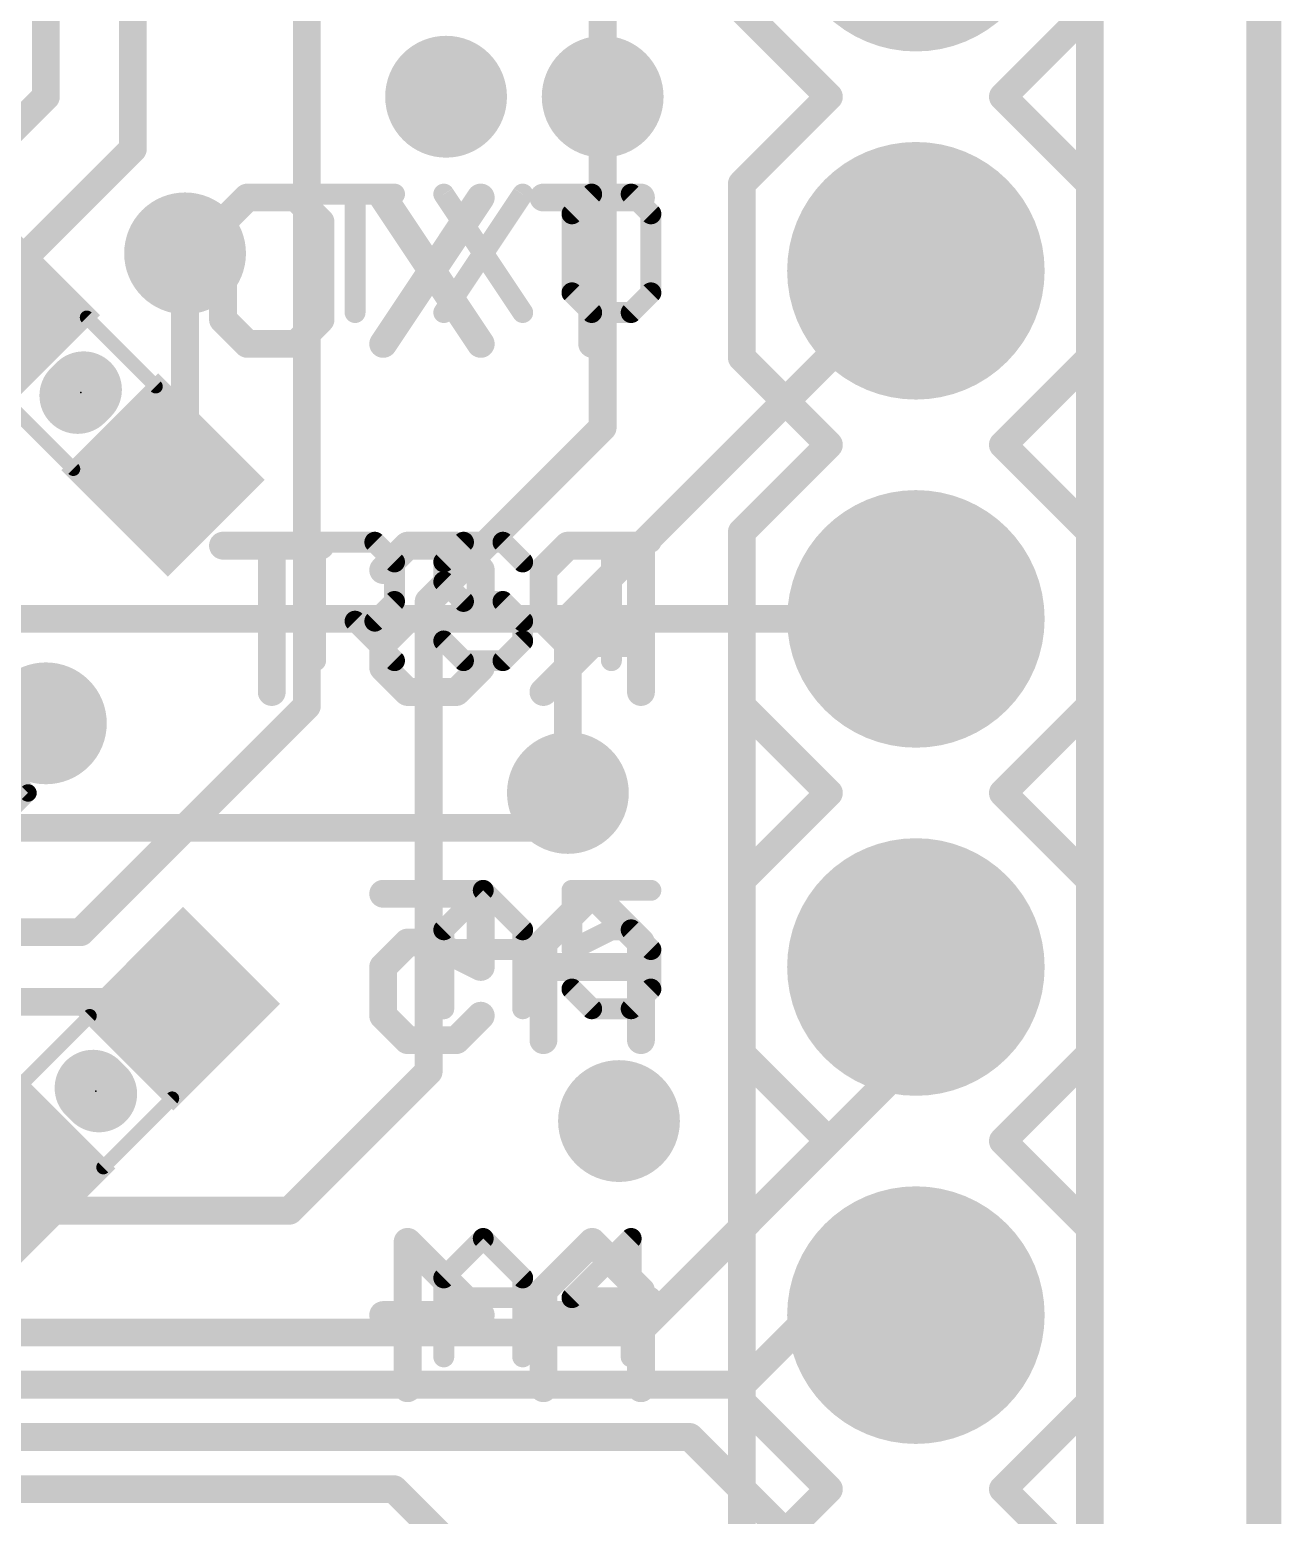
# Model space of a CAD drawing. Extents: x -20 to 87, y -16 to 68.
# Drawn here: x 17.66 to 26.8, y 15.05 to 25.89 of the extents above; entities that cross this region are included whole.
import ezdxf

# ---------------------------------------------------------------- set-up
doc = ezdxf.new("R2010")
doc.units = 0
for name, color, linetype in [('1', 12, 'CONTINUOUS'), ('16', 132, 'CONTINUOUS'), ('17', 110, 'CONTINUOUS'), ('18', 110, 'CONTINUOUS'), ('20', 53, 'CONTINUOUS'), ('21', 41, 'CONTINUOUS'), ('22', 40, 'CONTINUOUS'), ('23', 53, 'CONTINUOUS'), ('51', 53, 'CONTINUOUS')]:
    doc.layers.add(name, color=color, linetype=linetype)

# ---------------------------------------------------------------- blocks, each defined once
blk = doc.blocks.new('RECT')
blk.add_solid([(-0.5, -0.5), (0.5, -0.5), (-0.5, 0.5), (0.5, 0.5)])
blk = doc.blocks.new('ROUNDP')
at = {"const_width": 0.5}
blk.add_lwpolyline([(0, -0.25, 1), (0, 0.25, 1), (0, -0.25)], format="xyb", dxfattribs=at)
blk = doc.blocks.new('ROUNDV')
at = {"const_width": 0.5}
blk.add_lwpolyline([(0, -0.25, 1), (0, 0.25, 1), (0, -0.25)], format="xyb", dxfattribs=at)

msp = doc.modelspace()

# ---------------------------------------------------------------- linework, layer by layer
at = {"layer": '1'}
for points, const_width in [([(26.67, 64.77), (26.67, 0)], 0.254), ([(18.415, 34.036), (18.415, 25.019)], 0.2032), ([(17.78, 25.4), (17.78, 33.401)], 0.2032), ([(19.685, 20.955), (19.685, 29.21)], 0.2032), ([(17.78, 25.4), (16.383, 24.003)], 0.2032), ([(21.844, 25.4), (21.844, 22.987)], 0.2032), ([(18.415, 25.019), (17.492, 24.096)], 0.2032), ([(18.796, 24.257), (18.796, 22.8009)], 0.2032), ([(21.59, 21.59), (24.13, 24.13)], 0.2032), ([(21.844, 22.987), (20.574, 21.717)], 0.2032), ([(18.796, 22.8009), (18.635, 22.64)], 0.2032), ([(18.669, 22.6739), (18.635, 22.64)], 0.2032), ([(20.574, 21.717), (20.574, 18.288)], 0.2032), ([(21.59, 20.32), (21.59, 21.59)], 0.2032), ([(18.034, 19.304), (19.685, 20.955)], 0.2032), ([(17.145, 19.304), (18.034, 19.304)], 0.2032), ([(24.13, 19.05), (24.13, 18.415)], 0.2032), ([(17.018, 18.796), (18.6961, 18.796)], 0.2032), ([(18.6961, 18.796), (18.746, 18.746)], 0.2032), ([(18.8, 18.8), (18.746, 18.746)], 0.2032), ([(24.13, 18.415), (22.098, 16.383)], 0.2032), ([(20.574, 18.288), (19.558, 17.272)], 0.2032), ([(17.8159, 17.272), (17.544, 17.544)], 0.2032), ([(19.558, 17.272), (17.8159, 17.272)], 0.2032), ([(23.368, 16.51), (22.86, 16.002)], 0.2032), ([(24.13, 16.51), (23.368, 16.51)], 0.2032), ([(22.098, 16.383), (17.272, 16.383)], 0.2032), ([(22.86, 16.002), (17.018, 16.002)], 0.2032), ([(16.764, 15.621), (22.479, 15.621)], 0.2032), ([(22.479, 15.621), (24.13, 13.97)], 0.2032), ([(16.51, 15.24), (20.32, 15.24)], 0.2032), ([(20.32, 15.24), (24.13, 11.43)], 0.2032)]:
    msp.add_lwpolyline(points, dxfattribs=dict(at, const_width=const_width))
at = {"layer": '1', "const_width": 0.1016}
for points in [[(17.8159, 25.3641, 1), (17.7441, 25.4359)], [(21.8948, 25.4, 1), (21.7932, 25.4)], [(17.7292, 25.4, 1), (17.8308, 25.4)], [(18.3642, 25.019, 1), (18.4658, 25.019)], [(18.4509, 24.9831, 1), (18.3791, 25.0549)], [(18.8468, 24.257, 1), (18.7452, 24.257)], [(24.1659, 24.0941, 1), (24.0941, 24.1659)], [(21.8799, 22.9511, 1), (21.8081, 23.0229)], [(21.7932, 22.987, 1), (21.8948, 22.987)], [(18.8319, 22.765, 1), (18.7601, 22.8368)], [(18.7049, 22.638, 1), (18.6331, 22.7098)], [(18.7452, 22.8009, 1), (18.8468, 22.8009)], [(18.5991, 22.6759, 1), (18.671, 22.604)], [(18.5991, 22.6759, 1), (18.671, 22.604)], [(20.6248, 21.717, 1), (20.5232, 21.717)], [(20.5381, 21.7529, 1), (20.6099, 21.6811)], [(21.6408, 21.59, 1), (21.5392, 21.59)], [(21.5541, 21.6259, 1), (21.6259, 21.5541)], [(19.7209, 20.9191, 1), (19.6491, 20.9909)], [(19.6342, 20.955, 1), (19.7358, 20.955)], [(21.5392, 20.32, 1), (21.6408, 20.32)], [(18.034, 19.2532, 1), (18.034, 19.3548)], [(17.9981, 19.3399, 1), (18.0699, 19.2681)], [(24.1808, 19.05, 1), (24.0792, 19.05)], [(18.732, 18.8319, 1), (18.6602, 18.7601)], [(18.6961, 18.7452, 1), (18.6961, 18.8468)], [(18.8359, 18.7641, 1), (18.7641, 18.8359)], [(18.7101, 18.782, 1), (18.782, 18.7101)], [(18.7101, 18.7101, 1), (18.782, 18.782)], [(24.0792, 18.415, 1), (24.1808, 18.415)], [(24.1659, 18.3791, 1), (24.0941, 18.4509)], [(20.5232, 18.288, 1), (20.6248, 18.288)], [(20.6099, 18.2521, 1), (20.5381, 18.3239)], [(17.8159, 17.3228, 1), (17.8159, 17.2212)], [(17.78, 17.2361, 1), (17.8518, 17.3079)], [(19.5221, 17.3079, 1), (19.5939, 17.2361)], [(19.558, 17.2212, 1), (19.558, 17.3228)], [(23.368, 16.5608, 1), (23.368, 16.4592)], [(23.4039, 16.4741, 1), (23.3321, 16.5459)], [(24.13, 16.4592, 1), (24.13, 16.5608)], [(22.098, 16.3322, 1), (22.098, 16.4338)], [(22.0621, 16.4189, 1), (22.1339, 16.3471)], [(22.8241, 16.0379, 1), (22.8959, 15.9661)], [(22.86, 15.9512, 1), (22.86, 16.0528)], [(22.5149, 15.6569, 1), (22.4431, 15.5851)], [(22.479, 15.5702, 1), (22.479, 15.6718)], [(20.3559, 15.2759, 1), (20.2841, 15.2041)], [(20.32, 15.1892, 1), (20.32, 15.2908)]]:
    msp.add_lwpolyline(points, format="xyb", dxfattribs=at)
at = {"layer": '16'}
for points, const_width in [([(26.67, 64.77), (26.67, 0)], 0.254), ([(21.844, 30.48), (21.844, 25.4)], 0.2032), ([(22.86, 21.59), (16.51, 21.59)], 0.2032), ([(22.86, 21.59), (24.13, 21.59)], 0.2032), ([(22.86, 11.43), (22.86, 21.59)], 0.2032), ([(21.336, 20.066), (21.59, 20.32)], 0.2032), ([(14.732, 20.066), (21.336, 20.066)], 0.2032)]:
    msp.add_lwpolyline(points, dxfattribs=dict(at, const_width=const_width))
at = {"layer": '16', "const_width": 0.1016}
for points in [[(21.7932, 25.4, 1), (21.8948, 25.4)], [(22.86, 21.6408, 1), (22.86, 21.5392)], [(22.9108, 21.59, 1), (22.8092, 21.59)], [(22.86, 21.5392, 1), (22.86, 21.6408)], [(24.13, 21.5392, 1), (24.13, 21.6408)], [(21.6259, 20.2841, 1), (21.5541, 20.3559)], [(21.336, 20.0152, 1), (21.336, 20.1168)], [(21.3001, 20.1019, 1), (21.3719, 20.0301)]]:
    msp.add_lwpolyline(points, format="xyb", dxfattribs=at)
at = {"layer": '20', "const_width": 0.2032}
msp.add_lwpolyline([(25.4, 43.18), (25.4, 0)], dxfattribs=at)
at = {"layer": '21'}
for points, const_width in [([(23.495, 25.4), (22.86, 26.035)], 0.2032), ([(25.4, 26.035), (24.765, 25.4)], 0.2032), ([(22.86, 24.765), (23.495, 25.4)], 0.2032), ([(24.765, 25.4), (25.4, 24.765)], 0.2032), ([(22.86, 23.495), (22.86, 24.765)], 0.2032), ([(25.4, 24.765), (25.4, 23.495)], 0.2032), ([(19.7486, 24.6895), (20.3249, 24.6895)], 0.1524), ([(20.0368, 23.8252), (20.0368, 24.6895)], 0.1524), ([(20.6842, 24.6895), (21.2604, 23.8252)], 0.1524), ([(21.2604, 24.6895), (20.6842, 23.8252)], 0.1524), ([(21.7637, 24.6895), (21.6197, 24.5455)], 0.1524), ([(22.0519, 24.6895), (21.7637, 24.6895)], 0.1524), ([(22.1959, 24.5455), (22.0519, 24.6895)], 0.1524), ([(21.6197, 24.5455), (21.6197, 23.9693)], 0.1524), ([(22.1959, 23.9693), (22.1959, 24.5455)], 0.1524), ([(21.6197, 23.9693), (21.7637, 23.8252)], 0.1524), ([(22.0519, 23.8252), (22.1959, 23.9693)], 0.1524), ([(21.7637, 23.8252), (22.0519, 23.8252)], 0.1524), ([(18.0124, 23.2194), (18.0556, 23.2626)], 0.5588), ([(23.495, 22.86), (22.86, 23.495)], 0.2032), ([(25.4, 23.495), (24.765, 22.86)], 0.2032), ([(22.86, 22.225), (23.495, 22.86)], 0.2032), ([(24.765, 22.86), (25.4, 22.225)], 0.2032), ([(19.7486, 21.2852), (19.7486, 22.1495)], 0.1524), ([(19.7486, 22.1495), (20.1808, 22.1495)], 0.1524), ([(20.1808, 22.1495), (20.3249, 22.0055)], 0.1524), ([(20.8282, 22.1495), (20.6842, 22.0055)], 0.1524), ([(21.1163, 22.1495), (20.8282, 22.1495)], 0.1524), ([(21.2604, 22.0055), (21.1163, 22.1495)], 0.1524), ([(21.6197, 22.1495), (22.1959, 22.1495)], 0.1524), ([(21.9078, 21.2852), (21.9078, 22.1495)], 0.1524), ([(22.86, 20.955), (22.86, 22.225)], 0.2032), ([(25.4, 22.225), (25.4, 20.955)], 0.2032), ([(20.3249, 22.0055), (20.3249, 21.7174)], 0.1524), ([(20.6842, 22.0055), (20.6842, 21.8614)], 0.1524), ([(20.6842, 21.8614), (20.8282, 21.7174)], 0.1524), ([(20.3249, 21.7174), (20.1808, 21.5733)], 0.1524), ([(20.8282, 21.7174), (21.1163, 21.7174)], 0.1524), ([(21.1163, 21.7174), (21.2604, 21.5733)], 0.1524), ([(20.1808, 21.5733), (19.7486, 21.5733)], 0.1524), ([(20.0368, 21.5733), (20.3249, 21.2852)], 0.1524), ([(21.2604, 21.5733), (21.2604, 21.4293)], 0.1524), ([(20.8282, 21.2852), (20.6842, 21.4293)], 0.1524), ([(21.2604, 21.4293), (21.1163, 21.2852)], 0.1524), ([(21.1163, 21.2852), (20.8282, 21.2852)], 0.1524), ([(23.495, 20.32), (22.86, 20.955)], 0.2032), ([(25.4, 20.955), (24.765, 20.32)], 0.2032), ([(23.495, 20.32), (22.86, 19.685)], 0.2032), ([(25.4, 19.685), (24.765, 20.32)], 0.2032), ([(22.86, 18.415), (22.86, 19.685)], 0.2032), ([(25.4, 19.685), (25.4, 18.415)], 0.2032), ([(20.6842, 19.3214), (20.9723, 19.6095)], 0.1524), ([(20.9723, 19.6095), (21.2604, 19.3214)], 0.1524), ([(22.1959, 19.6095), (21.6197, 19.6095)], 0.1524), ([(21.6197, 19.6095), (21.6197, 19.1774)], 0.1524), ([(20.6842, 18.7452), (20.6842, 19.3214)], 0.1524), ([(21.2604, 19.3214), (21.2604, 18.7452)], 0.1524), ([(21.6197, 19.1774), (21.9078, 19.3214)], 0.1524), ([(21.9078, 19.3214), (22.0519, 19.3214)], 0.1524), ([(22.0519, 19.3214), (22.1959, 19.1774)], 0.1524), ([(20.6842, 19.1774), (21.2604, 19.1774)], 0.1524), ([(22.1959, 19.1774), (22.1959, 18.8893)], 0.1524), ([(21.7637, 18.7452), (21.6197, 18.8893)], 0.1524), ([(22.1959, 18.8893), (22.0519, 18.7452)], 0.1524), ([(22.0519, 18.7452), (21.7637, 18.7452)], 0.1524), ([(18.1666, 18.1234), (18.1234, 18.1666)], 0.5588), ([(23.495, 17.78), (22.86, 18.415)], 0.2032), ([(25.4, 18.415), (24.765, 17.78)], 0.2032), ([(23.495, 17.78), (22.86, 17.145)], 0.2032), ([(25.4, 17.145), (24.765, 17.78)], 0.2032), ([(22.86, 15.875), (22.86, 17.145)], 0.2032), ([(25.4, 17.145), (25.4, 15.875)], 0.2032), ([(20.6842, 16.7814), (20.9723, 17.0695)], 0.1524), ([(20.9723, 17.0695), (21.2604, 16.7814)], 0.1524), ([(22.0519, 17.0695), (21.6197, 16.6374)], 0.1524), ([(22.0519, 16.2052), (22.0519, 17.0695)], 0.1524), ([(20.6842, 16.2052), (20.6842, 16.7814)], 0.1524), ([(21.2604, 16.7814), (21.2604, 16.2052)], 0.1524), ([(20.6842, 16.6374), (21.2604, 16.6374)], 0.1524), ([(21.6197, 16.6374), (22.1959, 16.6374)], 0.1524), ([(23.495, 15.24), (22.86, 15.875)], 0.2032), ([(25.4, 15.875), (24.765, 15.24)], 0.2032), ([(22.86, 14.605), (23.495, 15.24)], 0.2032), ([(24.765, 15.24), (25.4, 14.605)], 0.2032)]:
    msp.add_lwpolyline(points, dxfattribs=dict(at, const_width=const_width))
for points, const_width in [([(23.5309, 25.3641, 1), (23.4591, 25.4359)], 0.1016), ([(23.4591, 25.3641, 1), (23.5309, 25.4359)], 0.1016), ([(24.8009, 25.4359, 1), (24.7291, 25.3641)], 0.1016), ([(24.7291, 25.4359, 1), (24.8009, 25.3641)], 0.1016), ([(22.9108, 24.765, 1), (22.8092, 24.765)], 0.1016), ([(22.8241, 24.8009, 1), (22.8959, 24.7291)], 0.1016), ([(25.4508, 24.765, 1), (25.3492, 24.765)], 0.1016), ([(25.3641, 24.7291, 1), (25.4359, 24.8009)], 0.1016), ([(19.7486, 24.7276, 1), (19.7486, 24.6514)], 0.0762), ([(20.0749, 24.6895, 1), (19.9987, 24.6895)], 0.0762), ([(20.3249, 24.6514, 1), (20.3249, 24.7276)], 0.0762), ([(20.7159, 24.7107, 1), (20.6525, 24.6684)], 0.0762), ([(21.2921, 24.6684, 1), (21.2287, 24.7107)], 0.0762), ([(21.7637, 24.7276, 1), (21.7637, 24.6514)], 0.0762), ([(21.7907, 24.6626, 1), (21.7368, 24.7165)], 0.0762), ([(22.0788, 24.7165, 1), (22.0249, 24.6626)], 0.0762), ([(22.0519, 24.6514, 1), (22.0519, 24.7276)], 0.0762), ([(21.5927, 24.5724, 1), (21.6466, 24.5185)], 0.0762), ([(21.6578, 24.5455, 1), (21.5816, 24.5455)], 0.0762), ([(22.234, 24.5455, 1), (22.1578, 24.5455)], 0.0762), ([(22.169, 24.5185, 1), (22.2228, 24.5724)], 0.0762), ([(21.6466, 23.9962, 1), (21.5927, 23.9423)], 0.0762), ([(21.5816, 23.9693, 1), (21.6578, 23.9693)], 0.0762), ([(22.1578, 23.9693, 1), (22.234, 23.9693)], 0.0762), ([(22.2228, 23.9423, 1), (22.169, 23.9962)], 0.0762), ([(19.9987, 23.8252, 1), (20.0749, 23.8252)], 0.0762), ([(20.6525, 23.8463, 1), (20.7159, 23.8041)], 0.0762), ([(21.2287, 23.8041, 1), (21.2921, 23.8463)], 0.0762), ([(21.7637, 23.8633, 1), (21.7637, 23.7871)], 0.0762), ([(21.7368, 23.7983, 1), (21.7907, 23.8521)], 0.0762), ([(22.0249, 23.8521, 1), (22.0788, 23.7983)], 0.0762), ([(22.0519, 23.7871, 1), (22.0519, 23.8633)], 0.0762), ([(18.1543, 23.1638, 1), (17.9568, 23.3613)], 0.2794), ([(22.8959, 23.5309, 1), (22.8241, 23.4591)], 0.1016), ([(22.8092, 23.495, 1), (22.9108, 23.495)], 0.1016), ([(25.3492, 23.495, 1), (25.4508, 23.495)], 0.1016), ([(25.4359, 23.4591, 1), (25.3641, 23.5309)], 0.1016), ([(17.9136, 23.3182, 1), (18.1112, 23.1206)], 0.2794), ([(23.5309, 22.8241, 1), (23.4591, 22.8959)], 0.1016), ([(23.4591, 22.8241, 1), (23.5309, 22.8959)], 0.1016), ([(24.8009, 22.8959, 1), (24.7291, 22.8241)], 0.1016), ([(24.7291, 22.8959, 1), (24.8009, 22.8241)], 0.1016), ([(19.7867, 22.1495, 1), (19.7105, 22.1495)], 0.0762), ([(19.7486, 22.1876, 1), (19.7486, 22.1114)], 0.0762), ([(20.2078, 22.1765, 1), (20.1539, 22.1226)], 0.0762), ([(20.1808, 22.1114, 1), (20.1808, 22.1876)], 0.0762), ([(20.8282, 22.1876, 1), (20.8282, 22.1114)], 0.0762), ([(20.8552, 22.1226, 1), (20.8013, 22.1765)], 0.0762), ([(21.1433, 22.1765, 1), (21.0894, 22.1226)], 0.0762), ([(21.1163, 22.1114, 1), (21.1163, 22.1876)], 0.0762), ([(21.6197, 22.1876, 1), (21.6197, 22.1114)], 0.0762), ([(21.9459, 22.1495, 1), (21.8697, 22.1495)], 0.0762), ([(22.1959, 22.1114, 1), (22.1959, 22.1876)], 0.0762), ([(22.9108, 22.225, 1), (22.8092, 22.225)], 0.1016), ([(22.8241, 22.2609, 1), (22.8959, 22.1891)], 0.1016), ([(25.4508, 22.225, 1), (25.3492, 22.225)], 0.1016), ([(25.3641, 22.1891, 1), (25.4359, 22.2609)], 0.1016), ([(20.363, 22.0055, 1), (20.2868, 22.0055)], 0.0762), ([(20.2979, 21.9785, 1), (20.3518, 22.0324)], 0.0762), ([(20.6572, 22.0324, 1), (20.7111, 21.9785)], 0.0762), ([(20.7223, 22.0055, 1), (20.6461, 22.0055)], 0.0762), ([(21.2334, 21.9785, 1), (21.2873, 22.0324)], 0.0762), ([(20.7111, 21.8884, 1), (20.6572, 21.8345)], 0.0762), ([(20.6461, 21.8614, 1), (20.7223, 21.8614)], 0.0762), ([(20.3518, 21.6904, 1), (20.2979, 21.7443)], 0.0762), ([(20.8282, 21.7555, 1), (20.8282, 21.6793)], 0.0762), ([(21.1433, 21.7443, 1), (21.0894, 21.6904)], 0.0762), ([(21.1163, 21.6793, 1), (21.1163, 21.7555)], 0.0762), ([(20.2868, 21.7174, 1), (20.363, 21.7174)], 0.0762), ([(20.8013, 21.6904, 1), (20.8552, 21.7443)], 0.0762), ([(19.7486, 21.6114, 1), (19.7486, 21.5352)], 0.0762), ([(20.0637, 21.6003, 1), (20.0098, 21.5464)], 0.0762), ([(20.1539, 21.6003, 1), (20.2078, 21.5464)], 0.0762), ([(20.1808, 21.5352, 1), (20.1808, 21.6114)], 0.0762), ([(21.2985, 21.5733, 1), (21.2223, 21.5733)], 0.0762), ([(21.2334, 21.5464, 1), (21.2873, 21.6003)], 0.0762), ([(20.7111, 21.4562, 1), (20.6572, 21.4023)], 0.0762), ([(21.2223, 21.4293, 1), (21.2985, 21.4293)], 0.0762), ([(21.2873, 21.4023, 1), (21.2334, 21.4562)], 0.0762), ([(20.8282, 21.3233, 1), (20.8282, 21.2471)], 0.0762), ([(21.1163, 21.2471, 1), (21.1163, 21.3233)], 0.0762), ([(19.7105, 21.2852, 1), (19.7867, 21.2852)], 0.0762), ([(20.2979, 21.2583, 1), (20.3518, 21.3121)], 0.0762), ([(20.8013, 21.2583, 1), (20.8552, 21.3121)], 0.0762), ([(21.0894, 21.3121, 1), (21.1433, 21.2583)], 0.0762), ([(21.8697, 21.2852, 1), (21.9459, 21.2852)], 0.0762), ([(22.8959, 20.9909, 1), (22.8241, 20.9191)], 0.1016), ([(25.4359, 20.9191, 1), (25.3641, 20.9909)], 0.1016), ([(22.8092, 20.955, 1), (22.9108, 20.955)], 0.1016), ([(25.3492, 20.955, 1), (25.4508, 20.955)], 0.1016), ([(23.5309, 20.2841, 1), (23.4591, 20.3559)], 0.1016), ([(23.4591, 20.2841, 1), (23.5309, 20.3559)], 0.1016), ([(24.8009, 20.3559, 1), (24.7291, 20.2841)], 0.1016), ([(24.7291, 20.3559, 1), (24.8009, 20.2841)], 0.1016), ([(22.9108, 19.685, 1), (22.8092, 19.685)], 0.1016), ([(22.8241, 19.7209, 1), (22.8959, 19.6491)], 0.1016), ([(25.4508, 19.685, 1), (25.3492, 19.685)], 0.1016), ([(25.3641, 19.6491, 1), (25.4359, 19.7209)], 0.1016), ([(20.9992, 19.6365, 1), (20.9453, 19.5826)], 0.0762), ([(20.9992, 19.5826, 1), (20.9453, 19.6365)], 0.0762), ([(21.6197, 19.6476, 1), (21.6197, 19.5714)], 0.0762), ([(21.6578, 19.6095, 1), (21.5816, 19.6095)], 0.0762), ([(22.1959, 19.5714, 1), (22.1959, 19.6476)], 0.0762), ([(20.6572, 19.3484, 1), (20.7111, 19.2945)], 0.0762), ([(20.7223, 19.3214, 1), (20.6461, 19.3214)], 0.0762), ([(21.2985, 19.3214, 1), (21.2223, 19.3214)], 0.0762), ([(21.2334, 19.2945, 1), (21.2873, 19.3484)], 0.0762), ([(21.9078, 19.3595, 1), (21.9078, 19.2833)], 0.0762), ([(21.9248, 19.2873, 1), (21.8908, 19.3555)], 0.0762), ([(22.0788, 19.3484, 1), (22.0249, 19.2945)], 0.0762), ([(22.0519, 19.2833, 1), (22.0519, 19.3595)], 0.0762), ([(20.6842, 19.2155, 1), (20.6842, 19.1393)], 0.0762), ([(21.2604, 19.1393, 1), (21.2604, 19.2155)], 0.0762), ([(21.6026, 19.2114, 1), (21.6367, 19.1433)], 0.0762), ([(21.5816, 19.1774, 1), (21.6578, 19.1774)], 0.0762), ([(22.234, 19.1774, 1), (22.1578, 19.1774)], 0.0762), ([(22.169, 19.1504, 1), (22.2228, 19.2043)], 0.0762), ([(21.6466, 18.9162, 1), (21.5927, 18.8623)], 0.0762), ([(22.1578, 18.8893, 1), (22.234, 18.8893)], 0.0762), ([(22.2228, 18.8623, 1), (22.169, 18.9162)], 0.0762), ([(20.6461, 18.7452, 1), (20.7223, 18.7452)], 0.0762), ([(21.2223, 18.7452, 1), (21.2985, 18.7452)], 0.0762), ([(21.7637, 18.7833, 1), (21.7637, 18.7071)], 0.0762), ([(21.7368, 18.7183, 1), (21.7907, 18.7721)], 0.0762), ([(22.0249, 18.7721, 1), (22.0788, 18.7183)], 0.0762), ([(22.0519, 18.7071, 1), (22.0519, 18.7833)], 0.0762), ([(18.2222, 18.2653, 1), (18.0246, 18.0678)], 0.2794), ([(22.8959, 18.4509, 1), (22.8241, 18.3791)], 0.1016), ([(22.8092, 18.415, 1), (22.9108, 18.415)], 0.1016), ([(25.3492, 18.415, 1), (25.4508, 18.415)], 0.1016), ([(25.4359, 18.3791, 1), (25.3641, 18.4509)], 0.1016), ([(18.0678, 18.0246, 1), (18.2653, 18.2222)], 0.2794), ([(23.5309, 17.7441, 1), (23.4591, 17.8159)], 0.1016), ([(23.4591, 17.7441, 1), (23.5309, 17.8159)], 0.1016), ([(24.8009, 17.8159, 1), (24.7291, 17.7441)], 0.1016), ([(24.7291, 17.8159, 1), (24.8009, 17.7441)], 0.1016), ([(22.9108, 17.145, 1), (22.8092, 17.145)], 0.1016), ([(25.4508, 17.145, 1), (25.3492, 17.145)], 0.1016), ([(20.9992, 17.0965, 1), (20.9453, 17.0426)], 0.0762), ([(20.9992, 17.0426, 1), (20.9453, 17.0965)], 0.0762), ([(22.09, 17.0695, 1), (22.0138, 17.0695)], 0.0762), ([(22.0788, 17.0426, 1), (22.0249, 17.0965)], 0.0762), ([(22.8241, 17.1809, 1), (22.8959, 17.1091)], 0.1016), ([(25.3641, 17.1091, 1), (25.4359, 17.1809)], 0.1016), ([(20.6572, 16.8084, 1), (20.7111, 16.7545)], 0.0762), ([(20.7223, 16.7814, 1), (20.6461, 16.7814)], 0.0762), ([(21.2985, 16.7814, 1), (21.2223, 16.7814)], 0.0762), ([(21.2334, 16.7545, 1), (21.2873, 16.8084)], 0.0762), ([(20.6842, 16.6755, 1), (20.6842, 16.5993)], 0.0762), ([(21.2604, 16.5993, 1), (21.2604, 16.6755)], 0.0762), ([(21.5927, 16.6643, 1), (21.6466, 16.6104)], 0.0762), ([(21.6197, 16.6755, 1), (21.6197, 16.5993)], 0.0762), ([(22.1959, 16.5993, 1), (22.1959, 16.6755)], 0.0762), ([(20.6461, 16.2052, 1), (20.7223, 16.2052)], 0.0762), ([(21.2223, 16.2052, 1), (21.2985, 16.2052)], 0.0762), ([(22.0138, 16.2052, 1), (22.09, 16.2052)], 0.0762), ([(22.8959, 15.9109, 1), (22.8241, 15.8391)], 0.1016), ([(25.4359, 15.8391, 1), (25.3641, 15.9109)], 0.1016), ([(22.8092, 15.875, 1), (22.9108, 15.875)], 0.1016), ([(25.3492, 15.875, 1), (25.4508, 15.875)], 0.1016), ([(23.5309, 15.2041, 1), (23.4591, 15.2759)], 0.1016), ([(23.4591, 15.2041, 1), (23.5309, 15.2759)], 0.1016), ([(24.8009, 15.2759, 1), (24.7291, 15.2041)], 0.1016), ([(24.7291, 15.2759, 1), (24.8009, 15.2041)], 0.1016)]:
    msp.add_lwpolyline(points, format="xyb", dxfattribs=dict(at, const_width=const_width))
at = {"layer": '22', "const_width": 0.2032}
for points in [[(19.0728, 24.4864), (19.2508, 24.6643)], [(19.2508, 24.6643), (19.6067, 24.6643)], [(19.6067, 24.6643), (19.7846, 24.4864)], [(20.954, 24.6643), (20.2422, 23.5966)], [(20.2422, 24.6643), (20.954, 23.5966)], [(22.1234, 24.6643), (21.4116, 24.6643)], [(21.7675, 23.5966), (21.7675, 24.6643)], [(19.0728, 23.7746), (19.0728, 24.4864)], [(19.7846, 24.4864), (19.7846, 23.7746)], [(19.2508, 23.5966), (19.0728, 23.7746)], [(19.7846, 23.7746), (19.6067, 23.5966)], [(19.6067, 23.5966), (19.2508, 23.5966)], [(19.7846, 22.1243), (19.0728, 22.1243)], [(19.4287, 21.0566), (19.4287, 22.1243)], [(20.2422, 21.9464), (20.4201, 22.1243)], [(20.4201, 22.1243), (20.7761, 22.1243)], [(20.7761, 22.1243), (20.954, 21.9464)], [(21.5895, 22.1243), (21.4116, 21.9464)], [(22.1234, 22.1243), (21.5895, 22.1243)], [(22.1234, 21.0566), (22.1234, 22.1243)], [(20.954, 21.9464), (20.954, 21.7684)], [(21.4116, 21.9464), (21.4116, 21.5905)], [(20.954, 21.7684), (20.7761, 21.5905)], [(20.4201, 21.5905), (20.2422, 21.4125)], [(20.7761, 21.5905), (20.4201, 21.5905)], [(21.4116, 21.5905), (21.5895, 21.4125)], [(20.2422, 21.4125), (20.2422, 21.2346)], [(21.7675, 21.4125), (21.4116, 21.0566)], [(21.5895, 21.4125), (22.1234, 21.4125)], [(20.2422, 21.2346), (20.4201, 21.0566)], [(20.7761, 21.0566), (20.954, 21.2346)], [(20.4201, 21.0566), (20.7761, 21.0566)], [(20.2422, 19.5843), (20.954, 19.5843)], [(20.954, 19.5843), (20.954, 19.0505)], [(21.7675, 19.5843), (21.4116, 19.2284)], [(22.1234, 19.2284), (21.7675, 19.5843)], [(20.4201, 19.2284), (20.2422, 19.0505)], [(20.5981, 19.2284), (20.4201, 19.2284)], [(20.954, 19.0505), (20.5981, 19.2284)], [(21.4116, 19.2284), (21.4116, 18.5166)], [(22.1234, 18.5166), (22.1234, 19.2284)], [(20.2422, 19.0505), (20.2422, 18.6945)], [(22.1234, 19.0505), (21.4116, 19.0505)], [(20.2422, 18.6945), (20.4201, 18.5166)], [(20.7761, 18.5166), (20.954, 18.6945)], [(20.4201, 18.5166), (20.7761, 18.5166)], [(20.4201, 15.9766), (20.4201, 17.0443)], [(20.4201, 17.0443), (20.954, 16.5105)], [(21.7675, 17.0443), (21.4116, 16.6884)], [(22.1234, 16.6884), (21.7675, 17.0443)], [(21.4116, 16.6884), (21.4116, 15.9766)], [(22.1234, 15.9766), (22.1234, 16.6884)], [(20.954, 16.5105), (20.2422, 16.5105)], [(22.1234, 16.5105), (21.4116, 16.5105)]]:
    msp.add_lwpolyline(points, dxfattribs=at)
at = {"layer": '22', "const_width": 0.1016}
for points in [[(19.2508, 24.7151, 1), (19.2508, 24.6135)], [(19.2867, 24.6284, 1), (19.2148, 24.7002)], [(19.6426, 24.7002, 1), (19.5707, 24.6284)], [(19.6067, 24.6135, 1), (19.6067, 24.7151)], [(20.2845, 24.6925, 1), (20.1999, 24.6361)], [(20.9963, 24.6361, 1), (20.9117, 24.6925)], [(21.4116, 24.7151, 1), (21.4116, 24.6135)], [(21.8183, 24.6643, 1), (21.7167, 24.6643)], [(22.1234, 24.6135, 1), (22.1234, 24.7151)], [(19.1236, 24.4864, 1), (19.022, 24.4864)], [(19.0369, 24.5223, 1), (19.1087, 24.4504)], [(19.8354, 24.4864, 1), (19.7338, 24.4864)], [(19.7487, 24.4504, 1), (19.8205, 24.5223)], [(19.1087, 23.8105, 1), (19.0369, 23.7386)], [(19.8205, 23.7386, 1), (19.7487, 23.8105)], [(19.022, 23.7746, 1), (19.1236, 23.7746)], [(19.7338, 23.7746, 1), (19.8354, 23.7746)], [(19.2508, 23.6474, 1), (19.2508, 23.5458)], [(19.2148, 23.5607, 1), (19.2867, 23.6325)], [(19.5707, 23.6325, 1), (19.6426, 23.5607)], [(19.6067, 23.5458, 1), (19.6067, 23.6474)], [(20.1999, 23.6248, 1), (20.2845, 23.5684)], [(20.9117, 23.5684, 1), (20.9963, 23.6248)], [(21.7167, 23.5966, 1), (21.8183, 23.5966)], [(19.0728, 22.1751, 1), (19.0728, 22.0735)], [(19.4795, 22.1243, 1), (19.3779, 22.1243)], [(19.7846, 22.0735, 1), (19.7846, 22.1751)], [(20.4201, 22.1751, 1), (20.4201, 22.0735)], [(20.4561, 22.0884, 1), (20.3842, 22.1602)], [(20.812, 22.1602, 1), (20.7401, 22.0884)], [(20.7761, 22.0735, 1), (20.7761, 22.1751)], [(21.5895, 22.1751, 1), (21.5895, 22.0735)], [(21.6255, 22.0884, 1), (21.5536, 22.1602)], [(22.1742, 22.1243, 1), (22.0726, 22.1243)], [(22.1234, 22.0735, 1), (22.1234, 22.1751)], [(20.2063, 21.9823, 1), (20.2781, 21.9104)], [(21.0048, 21.9464, 1), (20.9032, 21.9464)], [(20.9181, 21.9104, 1), (20.9899, 21.9823)], [(21.4624, 21.9464, 1), (21.3608, 21.9464)], [(21.3757, 21.9823, 1), (21.4475, 21.9104)], [(20.9032, 21.7684, 1), (21.0048, 21.7684)], [(20.9899, 21.7325, 1), (20.9181, 21.8043)], [(20.4201, 21.6413, 1), (20.4201, 21.5397)], [(20.4561, 21.5545, 1), (20.3842, 21.6264)], [(20.7761, 21.5397, 1), (20.7761, 21.6413)], [(21.4475, 21.6264, 1), (21.3757, 21.5545)], [(20.7401, 21.6264, 1), (20.812, 21.5545)], [(21.3608, 21.5905, 1), (21.4624, 21.5905)], [(20.293, 21.4125, 1), (20.1914, 21.4125)], [(20.2063, 21.4484, 1), (20.2781, 21.3766)], [(21.5895, 21.4633, 1), (21.5895, 21.3617)], [(21.5536, 21.3766, 1), (21.6255, 21.4484)], [(21.8034, 21.3766, 1), (21.7316, 21.4484)], [(22.1234, 21.3617, 1), (22.1234, 21.4633)], [(20.2781, 21.2705, 1), (20.2063, 21.1986)], [(20.1914, 21.2346, 1), (20.293, 21.2346)], [(20.9899, 21.1986, 1), (20.9181, 21.2705)], [(20.4201, 21.1074, 1), (20.4201, 21.0058)], [(20.3842, 21.0207, 1), (20.4561, 21.0925)], [(20.7401, 21.0925, 1), (20.812, 21.0207)], [(20.7761, 21.0058, 1), (20.7761, 21.1074)], [(21.3757, 21.0925, 1), (21.4475, 21.0207)], [(19.3779, 21.0566, 1), (19.4795, 21.0566)], [(22.0726, 21.0566, 1), (22.1742, 21.0566)], [(20.2422, 19.6351, 1), (20.2422, 19.5335)], [(21.0048, 19.5843, 1), (20.9032, 19.5843)], [(20.954, 19.5335, 1), (20.954, 19.6351)], [(21.8034, 19.6202, 1), (21.7316, 19.5484)], [(21.8034, 19.5484, 1), (21.7316, 19.6202)], [(20.4201, 19.2792, 1), (20.4201, 19.1776)], [(20.4561, 19.1925, 1), (20.3842, 19.2643)], [(20.6208, 19.2738, 1), (20.5754, 19.183)], [(20.5981, 19.1776, 1), (20.5981, 19.2792)], [(21.4624, 19.2284, 1), (21.3608, 19.2284)], [(21.3757, 19.2643, 1), (21.4475, 19.1925)], [(22.1742, 19.2284, 1), (22.0726, 19.2284)], [(22.0875, 19.1925, 1), (22.1593, 19.2643)], [(20.293, 19.0505, 1), (20.1914, 19.0505)], [(20.2063, 19.0864, 1), (20.2781, 19.0145)], [(20.9032, 19.0505, 1), (21.0048, 19.0505)], [(20.9313, 19.005, 1), (20.9767, 19.0959)], [(21.4116, 19.1013, 1), (21.4116, 18.9997)], [(22.1234, 18.9997, 1), (22.1234, 19.1013)], [(20.2781, 18.7305, 1), (20.2063, 18.6586)], [(20.9899, 18.6586, 1), (20.9181, 18.7305)], [(20.1914, 18.6945, 1), (20.293, 18.6945)], [(20.4201, 18.5674, 1), (20.4201, 18.4658)], [(20.3842, 18.4807, 1), (20.4561, 18.5525)], [(20.7401, 18.5525, 1), (20.812, 18.4807)], [(20.7761, 18.4658, 1), (20.7761, 18.5674)], [(21.3608, 18.5166, 1), (21.4624, 18.5166)], [(22.0726, 18.5166, 1), (22.1742, 18.5166)], [(20.4709, 17.0443, 1), (20.3693, 17.0443)], [(20.4561, 17.0802, 1), (20.3842, 17.0084)], [(21.8034, 17.0802, 1), (21.7316, 17.0084)], [(21.8034, 17.0084, 1), (21.7316, 17.0802)], [(21.4624, 16.6884, 1), (21.3608, 16.6884)], [(21.3757, 16.7243, 1), (21.4475, 16.6525)], [(22.1742, 16.6884, 1), (22.0726, 16.6884)], [(22.0875, 16.6525, 1), (22.1593, 16.7243)], [(20.2422, 16.5613, 1), (20.2422, 16.4597)], [(20.9181, 16.4745, 1), (20.9899, 16.5464)], [(20.954, 16.4597, 1), (20.954, 16.5613)], [(21.4116, 16.5613, 1), (21.4116, 16.4597)], [(22.1234, 16.4597, 1), (22.1234, 16.5613)], [(20.3693, 15.9766, 1), (20.4709, 15.9766)], [(21.3608, 15.9766, 1), (21.4624, 15.9766)], [(22.0726, 15.9766, 1), (22.1742, 15.9766)]]:
    msp.add_lwpolyline(points, format="xyb", dxfattribs=at)
at = {"layer": '23'}
for p in [(18.034, 23.241), (18.145, 18.145)]:
    msp.add_point(p, dxfattribs=at)
at = {"layer": '51'}
for points, const_width in [([(17.6497, 20.32), (12.7, 25.2697)], 0.127), ([(18.582, 23.2855), (18.0785, 23.789)], 0.1016), ([(17.9803, 22.6838), (17.4768, 23.1873)], 0.1016), ([(12.7, 15.3703), (17.6497, 20.32)], 0.127), ([(18.1005, 18.693), (17.597, 18.1895)], 0.1016), ([(18.7022, 18.0913), (18.1987, 17.5878)], 0.1016)]:
    msp.add_lwpolyline(points, dxfattribs=dict(at, const_width=const_width))
for points, const_width in [([(18.0965, 23.807, 1), (18.0606, 23.771)], 0.0508), ([(18.564, 23.2676, 1), (18.6, 23.3035)], 0.0508), ([(17.9623, 22.6658, 1), (17.9982, 22.7018)], 0.0508), ([(17.6722, 20.2975, 1), (17.6273, 20.3425)], 0.0635), ([(17.6273, 20.2975, 1), (17.6722, 20.3425)], 0.0635), ([(18.1184, 18.675, 1), (18.0825, 18.711)], 0.0508), ([(18.7202, 18.0733, 1), (18.6842, 18.1092)], 0.0508), ([(18.1808, 17.6058, 1), (18.2167, 17.5698)], 0.0508)]:
    msp.add_lwpolyline(points, format="xyb", dxfattribs=dict(at, const_width=const_width))

# ---------------------------------------------------------------- block references
at = {"layer": '1', "xscale": 1.1}
for p, rotation in [((17.433, 23.842), 135), ((18.635, 22.64), 135), ((18.746, 18.746), 225), ((17.544, 17.544), 225)]:
    msp.add_blockref('RECT', p, dxfattribs=dict(at, rotation=rotation))
at = {"layer": '17', "xscale": 1.8796, "yscale": 1.8796}
for p in [(24.13, 26.67), (24.13, 26.67), (24.13, 24.13), (24.13, 24.13), (24.13, 21.59), (24.13, 21.59), (24.13, 19.05), (24.13, 19.05), (24.13, 16.51), (24.13, 16.51)]:
    msp.add_blockref('ROUNDP', p, dxfattribs=at)
at = {"layer": '18', "xscale": 0.889, "yscale": 0.889}
for p in [(20.701, 25.4), (20.701, 25.4), (21.844, 25.4), (21.844, 25.4), (18.796, 24.257), (18.796, 24.257), (17.78, 20.828), (17.78, 20.828), (21.59, 20.32), (21.59, 20.32), (21.963, 17.926), (21.963, 17.926)]:
    msp.add_blockref('ROUNDV', p, dxfattribs=at)
at = {"layer": '51'}
for p, xscale, yscale, rotation in [((24.13, 24.13), 0.508, 0.508, 270), ((17.6201, 23.6477), 0.5001, 0.95, 135), ((18.4463, 22.8215), 0.5001, 0.95, 135), ((24.13, 21.59), 0.508, 0.508, 270), ((24.13, 19.05), 0.508, 0.508, 270), ((18.5645, 18.5573), 0.5001, 0.95, 225), ((17.7383, 17.7311), 0.5001, 0.95, 225), ((24.13, 16.51), 0.508, 0.508, 270)]:
    msp.add_blockref('RECT', p, dxfattribs=dict(at, xscale=xscale, yscale=yscale, rotation=rotation))

doc.saveas('drawing.dxf')
